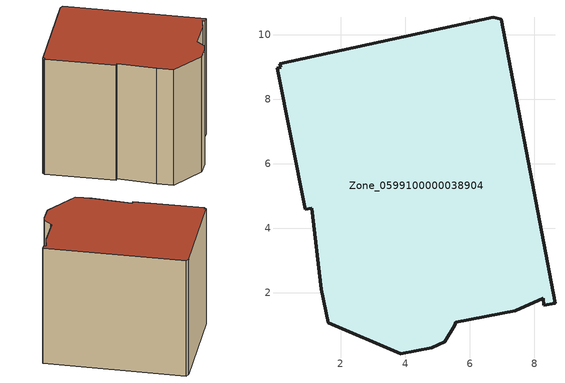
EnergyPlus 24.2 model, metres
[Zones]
Zone_0599100000038904
 floor ground (C_G): 6.72,10.53 6.98,10.47 8.64,1.68 8.29,1.61 8.28,1.82 7.4,1.44 5.57,1.08 5.53,0.99 5.22,0.48 4.82,0.3 3.86,0.12 1.61,1.07 1.4,2.11 1.1,4.63 0.9,4.59 0.03,8.96 0.14,8.98 0.11,9.1 z0
 wall outside (C_F): 6.98,10.47 6.72,10.53 0.11,9.1 0.14,8.98 0.03,8.96 0.9,4.59 1.1,4.63 1.4,2.11 1.61,1.07 3.86,0.12 4.82,0.3 5.22,0.48 5.53,0.99 5.57,1.08 7.4,1.44 8.28,1.82 8.29,1.61 8.64,1.68 6.98,10.47 z0:7.96
 roof outside (C_R): 8.28,1.82 8.29,1.61 8.64,1.68 6.98,10.47 6.72,10.53 0.11,9.1 0.14,8.98 0.03,8.96 0.9,4.59 1.1,4.63 1.4,2.11 1.61,1.07 3.86,0.12 4.82,0.3 5.22,0.48 5.53,0.99 5.57,1.08 7.4,1.44 z7.96
[BUILDING]
Pand.0599100000038904: North Axis=0; Terrain=City; Loads Convergence Tolerance Value=0.04; Temperature Convergence Tolerance Value=0.4; Solar Distribution=FullExterior; Maximum Number of Warmup Days=25; Minimum Number of Warmup Days=1
[Site:Location]
Rotterdam.The.Hague.AP_ZH_NLD Design_Conditions: Latitude=51.96; Longitude=4.45; Time Zone=1; Elevation=-4.5
[SITE:GROUNDTEMPERATURE:BUILDINGSURFACE]
18, 18, 18, 18, 18, 18, 18, 18, 18, 18, 18, 18
[MATERIAL] Thermal Absorptance=0.9; Solar Absorptance=0.7; Visible Absorptance=0.7
Name | Roughness | Thickness | Conductivity | Density | Specific Heat
G.TC.1946 | MediumSmooth | 0.15 | 1 | 540 | 1210
F.TC.1946 | Rough | 0.3 | 0.857143 | 1920 | 840
R.TC.1946 | MediumRough | 0.2 | 0.909091 | 1500 | 1000
[CONSTRUCTION]
C_G: G.TC.1946
C_F: F.TC.1946
C_R: R.TC.1946
[ZONE]
Zone_0599100000038904: Type=1; Multiplier=1; Ceiling Height=Autocalculate; Volume=Autocalculate; Floor Area=autocalculate; Part of Total Floor Area=Yes
[ZONEINFILTRATION:DESIGNFLOWRATE]
Infil_Zone_0599100000038904: Zone or ZoneList or Space or SpaceList=Zone_0599100000038904; Schedule=AlwaysOn; Design Flow Rate Calculation Method=Flow/Area; Flow Rate per Floor Area=0.003; Constant Term Coefficient=1; Temperature Term Coefficient=0; Velocity Term Coefficient=0; Velocity Squared Term Coefficient=0
[HVACTEMPLATE:ZONE:IDEALLOADSAIRSYSTEM]
Zone_0599100000038904: Maximum Heating Supply Air Temperature=50; Minimum Cooling Supply Air Temperature=13; Maximum Heating Supply Air Humidity Ratio=0.0156; Minimum Cooling Supply Air Humidity Ratio=0.0077; Heating Limit=NoLimit; Cooling Limit=NoLimit; Dehumidification Control Type=ConstantSensibleHeatRatio; Cooling Sensible Heat Ratio=0.7; Dehumidification Setpoint=60; Humidification Control Type=None; Humidification Setpoint=30; Outdoor Air Method=None; Outdoor Air Flow Rate per Person=0.00944; Outdoor Air Flow Rate per Zone Floor Area=0; Outdoor Air Flow Rate per Zone=0; Demand Controlled Ventilation Type=None; Outdoor Air Economizer Type=NoEconomizer; Heat Recovery Type=None; Sensible Heat Recovery Effectiveness=0.7; Latent Heat Recovery Effectiveness=0.65
[ZONECONTROL:THERMOSTAT]
ThermostatControl_Zone_0599100000038904: Zone or ZoneList=Zone_0599100000038904; Control Type Schedule=DualSetpointControlType; Control 1=Thermostat_Zone_0599100000038904; Temperature Difference Between Cutout And Setpoint=0
[THERMOSTATSETPOINT:DUALSETPOINT]
Thermostat_Zone_0599100000038904: Heating Setpoint Temperature Schedule=HeatingSetpoint_Zone_0599100000038904; Cooling Setpoint Temperature Schedule=CoolingSetpoint_Zone_0599100000038904
[SCHEDULE:COMPACT]
HeatingSetpoint_Zone_0599100000038904: Through: 12/31, For: AllDays, Until: 24:00, 21
CoolingSetpoint_Zone_0599100000038904: Through: 12/31, For: AllDays, Until: 24:00, 24
DualSetpointControlType: Through: 12/31, For: AllDays, Until: 24:00, 4
AlwaysOn: Through: 12/31, For: AllDays, Until: 24:00, 1
